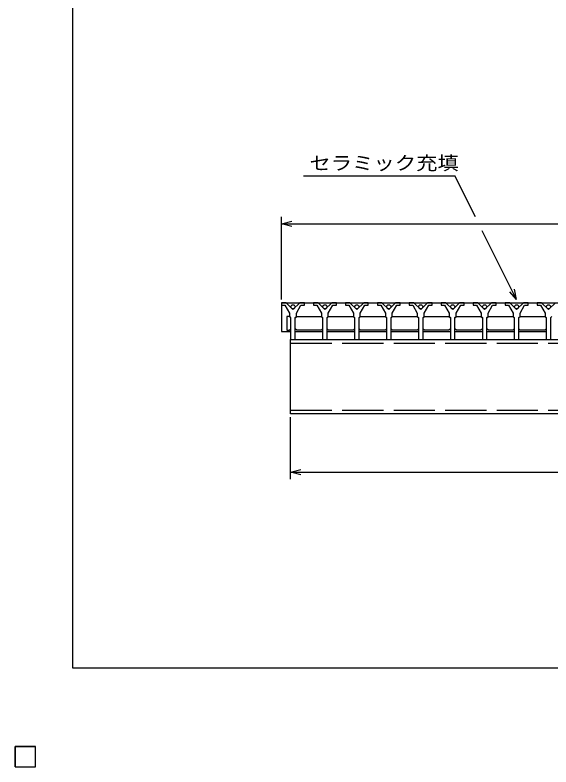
# Model space of a CAD drawing. Units: millimetres, scale not verified. Extents: x -1092 to 1034, y -771 to 635.
# Drawn here: x -1092 to -624, y -771 to -114 of the extents above; entities that cross this region are included whole.
import ezdxf
from ezdxf.enums import TextEntityAlignment as Align

# ---------------------------------------------------------------- set-up
doc = ezdxf.new("R2010")
doc.units = ezdxf.units.MM
doc.header["$LTSCALE"] = 6
doc.linetypes.add('DASHED', pattern=[7.5, 6, -1.5])
for name, color, linetype, lineweight in [('0_2', 150, 'Continuous', 25), ('16', 3, 'Continuous', 25), ('22', 2, 'Continuous', 25)]:
    doc.layers.add(name, color=color, linetype=linetype, lineweight=lineweight)
doc.styles.add('ベクトル', font='')
doc.styles.get('ベクトル').set_extended_font_data('ベクトル')

msp = doc.modelspace()

# ---------------------------------------------------------------- linework, layer by layer
at = {"layer": '0_2'}
for p, q in [((-1041.6, -684.6), (-1041.6, 635.4)), ((1034.4, -684.6), (-1041.6, -684.6))]:
    msp.add_line(p, q, dxfattribs=at)
at = {"layer": '16'}
for p, q in [((-859.3, -365.4), (-859.3, -367.4)), ((-855.3, -365.4), (-859.3, -365.4)), ((-859.3, -365.4), (-254.3, -365.4)), ((-859.3, -365.4), (-859.3, -390.4)), ((-859.3, -367.4), (-856.3, -367.4)), ((-856.3, -367.4), (-852.3, -374.4)), ((-849.3, -371.4), (-855.3, -365.4)), ((-843.3, -365.4), (-849.3, -371.4)), ((-846.3, -374.4), (-842.3, -367.4)), ((-839.3, -365.4), (-843.3, -365.4)), ((-842.3, -367.4), (-839.3, -367.4)), ((-839.3, -367.4), (-839.3, -365.4)), ((-831.4, -365.4), (-831.4, -367.4)), ((-827.4, -365.4), (-831.4, -365.4)), ((-831.4, -367.4), (-828.4, -367.4)), ((-828.4, -367.4), (-824.4, -374.4)), ((-821.4, -371.4), (-827.4, -365.4)), ((-815.4, -365.4), (-821.4, -371.4)), ((-818.4, -374.4), (-814.4, -367.4)), ((-811.4, -365.4), (-815.4, -365.4)), ((-814.4, -367.4), (-811.4, -367.4)), ((-811.4, -367.4), (-811.4, -365.4)), ((-803.5, -365.4), (-803.5, -367.4)), ((-799.5, -365.4), (-803.5, -365.4)), ((-803.5, -367.4), (-800.5, -367.4)), ((-800.5, -367.4), (-796.5, -374.4)), ((-793.5, -371.4), (-799.5, -365.4)), ((-787.5, -365.4), (-793.5, -371.4)), ((-790.5, -374.4), (-786.5, -367.4)), ((-783.5, -365.4), (-787.5, -365.4)), ((-786.5, -367.4), (-783.5, -367.4)), ((-783.5, -367.4), (-783.5, -365.4)), ((-775.6, -365.4), (-775.6, -367.4)), ((-771.6, -365.4), (-775.6, -365.4)), ((-775.6, -367.4), (-772.6, -367.4)), ((-772.6, -367.4), (-768.6, -374.4)), ((-765.6, -371.4), (-771.6, -365.4)), ((-759.6, -365.4), (-765.6, -371.4)), ((-762.6, -374.4), (-758.6, -367.4)), ((-755.6, -365.4), (-759.6, -365.4)), ((-758.6, -367.4), (-755.6, -367.4)), ((-755.6, -367.4), (-755.6, -365.4)), ((-747.7, -365.4), (-747.7, -367.4)), ((-743.7, -365.4), (-747.7, -365.4)), ((-747.7, -367.4), (-744.7, -367.4)), ((-744.7, -367.4), (-740.7, -374.4)), ((-737.7, -371.4), (-743.7, -365.4)), ((-731.7, -365.4), (-737.7, -371.4)), ((-734.7, -374.4), (-730.7, -367.4)), ((-727.7, -365.4), (-731.7, -365.4)), ((-730.7, -367.4), (-727.7, -367.4)), ((-727.7, -367.4), (-727.7, -365.4)), ((-719.8, -365.4), (-719.8, -367.4)), ((-715.8, -365.4), (-719.8, -365.4)), ((-719.8, -367.4), (-716.8, -367.4)), ((-716.8, -367.4), (-712.8, -374.4)), ((-709.8, -371.4), (-715.8, -365.4)), ((-703.8, -365.4), (-709.8, -371.4)), ((-706.8, -374.4), (-702.8, -367.4)), ((-699.8, -365.4), (-703.8, -365.4)), ((-702.8, -367.4), (-699.8, -367.4)), ((-699.8, -367.4), (-699.8, -365.4)), ((-691.9, -365.4), (-691.9, -367.4)), ((-687.9, -365.4), (-691.9, -365.4)), ((-691.9, -367.4), (-688.9, -367.4)), ((-688.9, -367.4), (-684.9, -374.4)), ((-681.9, -371.4), (-687.9, -365.4)), ((-675.9, -365.4), (-681.9, -371.4)), ((-678.9, -374.4), (-674.9, -367.4)), ((-671.9, -365.4), (-675.9, -365.4)), ((-674.9, -367.4), (-671.9, -367.4)), ((-671.9, -367.4), (-671.9, -365.4)), ((-664, -365.4), (-664, -367.4)), ((-660, -365.4), (-664, -365.4)), ((-664, -367.4), (-661, -367.4)), ((-661, -367.4), (-657, -374.4)), ((-654, -371.4), (-660, -365.4)), ((-648, -365.4), (-654, -371.4)), ((-651, -374.4), (-647, -367.4)), ((-644, -365.4), (-648, -365.4)), ((-647, -367.4), (-644, -367.4)), ((-644, -367.4), (-644, -365.4)), ((-636.1, -365.4), (-636.1, -367.4)), ((-632.1, -365.4), (-636.1, -365.4)), ((-636.1, -367.4), (-633.1, -367.4)), ((-633.1, -367.4), (-629.1, -374.4)), ((-626.1, -371.4), (-632.1, -365.4)), ((-620.1, -365.4), (-626.1, -371.4)), ((-852.3, -374.4), (-852.3, -377.4)), ((-846.3, -377.4), (-846.3, -374.4)), ((-824.4, -374.4), (-824.4, -377.4)), ((-818.4, -377.4), (-818.4, -374.4)), ((-796.5, -374.4), (-796.5, -377.4)), ((-790.5, -377.4), (-790.5, -374.4)), ((-768.6, -374.4), (-768.6, -377.4)), ((-762.6, -377.4), (-762.6, -374.4)), ((-740.7, -374.4), (-740.7, -377.4)), ((-734.7, -377.4), (-734.7, -374.4)), ((-712.8, -374.4), (-712.8, -377.4)), ((-706.8, -377.4), (-706.8, -374.4)), ((-684.9, -374.4), (-684.9, -377.4)), ((-678.9, -377.4), (-678.9, -374.4)), ((-657, -374.4), (-657, -377.4)), ((-651, -377.4), (-651, -374.4)), ((-629.1, -374.4), (-629.1, -377.4)), ((-852.55, -377.4), (-854.55, -377.4)), ((-854.55, -377.4), (-854.55, -389.4)), ((-851.55, -378.4), (-852.55, -377.4)), ((-852.3, -377.4), (-851.3, -378.4)), ((-851.3, -378.4), (-851.3, -397.4)), ((-847.3, -378.4), (-846.3, -377.4)), ((-847.3, -397.4), (-847.3, -378.4)), ((-847.05, -378.4), (-846.05, -377.4)), ((-846.05, -377.4), (-824.65, -377.4)), ((-824.65, -377.4), (-823.65, -378.4)), ((-824.4, -377.4), (-823.4, -378.4)), ((-823.4, -378.4), (-823.4, -397.4)), ((-819.4, -378.4), (-818.4, -377.4)), ((-819.4, -397.4), (-819.4, -378.4)), ((-819.15, -378.4), (-818.15, -377.4)), ((-818.15, -377.4), (-796.75, -377.4)), ((-796.75, -377.4), (-795.75, -378.4)), ((-796.5, -377.4), (-795.5, -378.4)), ((-795.5, -378.4), (-795.5, -397.4)), ((-791.5, -378.4), (-790.5, -377.4)), ((-791.5, -397.4), (-791.5, -378.4)), ((-791.25, -378.4), (-790.25, -377.4)), ((-790.25, -377.4), (-768.85, -377.4)), ((-768.85, -377.4), (-767.85, -378.4)), ((-768.6, -377.4), (-767.6, -378.4)), ((-767.6, -378.4), (-767.6, -397.4)), ((-763.6, -378.4), (-762.6, -377.4)), ((-763.6, -397.4), (-763.6, -378.4)), ((-763.35, -378.4), (-762.35, -377.4)), ((-762.35, -377.4), (-740.95, -377.4)), ((-740.95, -377.4), (-739.95, -378.4)), ((-740.7, -377.4), (-739.7, -378.4)), ((-739.7, -378.4), (-739.7, -397.4)), ((-735.7, -378.4), (-734.7, -377.4)), ((-735.7, -397.4), (-735.7, -378.4)), ((-735.45, -378.4), (-734.45, -377.4)), ((-734.45, -377.4), (-713.05, -377.4)), ((-713.05, -377.4), (-712.05, -378.4)), ((-712.8, -377.4), (-711.8, -378.4)), ((-711.8, -378.4), (-711.8, -397.4)), ((-707.8, -378.4), (-706.8, -377.4)), ((-707.8, -397.4), (-707.8, -378.4)), ((-707.55, -378.4), (-706.55, -377.4)), ((-706.55, -377.4), (-685.15, -377.4)), ((-685.15, -377.4), (-684.15, -378.4)), ((-684.9, -377.4), (-683.9, -378.4)), ((-683.9, -378.4), (-683.9, -397.4)), ((-679.9, -378.4), (-678.9, -377.4)), ((-679.9, -397.4), (-679.9, -378.4)), ((-679.65, -378.4), (-678.65, -377.4)), ((-678.65, -377.4), (-657.25, -377.4)), ((-657.25, -377.4), (-656.25, -378.4)), ((-657, -377.4), (-656, -378.4)), ((-656, -378.4), (-656, -397.4)), ((-652, -378.4), (-651, -377.4)), ((-652, -397.4), (-652, -378.4)), ((-651.75, -378.4), (-650.75, -377.4)), ((-650.75, -377.4), (-629.35, -377.4)), ((-629.35, -377.4), (-628.35, -378.4)), ((-629.1, -377.4), (-628.1, -378.4)), ((-628.1, -378.4), (-628.1, -397.4)), ((-624.1, -378.4), (-623.1, -377.4)), ((-624.1, -397.4), (-624.1, -378.4)), ((-859.3, -390.4), (-851.55, -390.4)), ((-854.55, -389.4), (-852.55, -389.4)), ((-852.55, -389.4), (-851.55, -388.4)), ((-846.05, -389.4), (-847.05, -388.4)), ((-847.05, -390.4), (-823.65, -390.4)), ((-824.65, -389.4), (-846.05, -389.4)), ((-823.65, -388.4), (-824.65, -389.4)), ((-818.15, -389.4), (-819.15, -388.4)), ((-819.15, -390.4), (-795.75, -390.4)), ((-796.75, -389.4), (-818.15, -389.4)), ((-795.75, -388.4), (-796.75, -389.4)), ((-790.25, -389.4), (-791.25, -388.4)), ((-791.25, -390.4), (-767.85, -390.4)), ((-768.85, -389.4), (-790.25, -389.4)), ((-767.85, -388.4), (-768.85, -389.4)), ((-762.35, -389.4), (-763.35, -388.4)), ((-763.35, -390.4), (-739.95, -390.4)), ((-740.95, -389.4), (-762.35, -389.4)), ((-739.95, -388.4), (-740.95, -389.4)), ((-734.45, -389.4), (-735.45, -388.4)), ((-735.45, -390.4), (-712.05, -390.4)), ((-713.05, -389.4), (-734.45, -389.4)), ((-712.05, -388.4), (-713.05, -389.4)), ((-706.55, -389.4), (-707.55, -388.4)), ((-707.55, -390.4), (-684.15, -390.4)), ((-685.15, -389.4), (-706.55, -389.4)), ((-684.15, -388.4), (-685.15, -389.4)), ((-678.65, -389.4), (-679.65, -388.4)), ((-679.65, -390.4), (-656.25, -390.4)), ((-657.25, -389.4), (-678.65, -389.4)), ((-656.25, -388.4), (-657.25, -389.4)), ((-650.75, -389.4), (-651.75, -388.4)), ((-651.75, -390.4), (-628.35, -390.4)), ((-629.35, -389.4), (-650.75, -389.4)), ((-628.35, -388.4), (-629.35, -389.4)), ((-851.3, -397.4), (-847.3, -397.4)), ((-851.3, -397.4), (-262.3, -397.4)), ((-851.3, -462.4), (-851.3, -397.4)), ((-823.4, -397.4), (-819.4, -397.4)), ((-795.5, -397.4), (-791.5, -397.4)), ((-767.6, -397.4), (-763.6, -397.4)), ((-739.7, -397.4), (-735.7, -397.4)), ((-711.8, -397.4), (-707.8, -397.4)), ((-683.9, -397.4), (-679.9, -397.4)), ((-656, -397.4), (-652, -397.4)), ((-628.1, -397.4), (-624.1, -397.4)), ((-262.3, -462.4), (-851.3, -462.4)), ((-1092, -753), (-1074, -753)), ((-1092, -771), (-1092, -753)), ((-1092, -753), (-1074, -753)), ((-1092, -771), (-1092, -753)), ((-1092, -753), (-1074, -753)), ((-1092, -771), (-1092, -753)), ((-1092, -753), (-1074, -753)), ((-1092, -771), (-1092, -753)), ((-1092, -753), (-1074, -753)), ((-1092, -771), (-1092, -753)), ((-1074, -771), (-1074, -753)), ((-1074, -771), (-1074, -753)), ((-1074, -771), (-1074, -753)), ((-1074, -771), (-1074, -753)), ((-1074, -771), (-1074, -753)), ((-1092, -771), (-1074, -771)), ((-1092, -771), (-1074, -771)), ((-1092, -771), (-1074, -771)), ((-1092, -771), (-1074, -771)), ((-1092, -771), (-1074, -771))]:
    msp.add_line(p, q, dxfattribs=at)
at = {"layer": '16', "linetype": 'DASHED'}
for p, q in [((-851.3, -400.6), (-262.3, -400.6)), ((-851.3, -459.2), (-262.3, -459.2))]:
    msp.add_line(p, q, dxfattribs=at)
at = {"layer": '16'}
for centre in [(-849.3, -368.9), (-821.4, -368.9), (-793.5, -368.9), (-765.6, -368.9), (-737.7, -368.9), (-709.8, -368.9), (-681.9, -368.9), (-654, -368.9), (-626.1, -368.9)]:
    msp.add_circle(centre, 1.8, dxfattribs=at)
at = {"layer": '22', "color": 4}
for p, q in [((-840, -254.4), (-708, -254.4)), ((-690, -290.4), (-708, -254.4)), ((-859.3, -362.4), (-859.3, -290.4)), ((-859.3, -296.4), (-850.3, -294)), ((-850.3, -298.8), (-859.3, -296.4)), ((-859.3, -296.4), (-254.3, -296.4)), ((-654, -362.4), (-684, -302.4)), ((-654, -362.4), (-655.8, -353.64)), ((-654, -362.4), (-660, -355.8)), ((-851.3, -519.4), (-851.3, -465.4)), ((-851.3, -513.4), (-842.3, -511)), ((-842.3, -515.8), (-851.3, -513.4)), ((-851.3, -513.4), (-262.3, -513.4)), ((-1074, -753), (-1092, -753)), ((-1092, -753), (-1092, -771)), ((-1074, -753), (-1092, -753)), ((-1092, -753), (-1092, -771)), ((-1074, -753), (-1092, -753)), ((-1092, -753), (-1092, -771)), ((-1074, -771), (-1074, -753)), ((-1074, -771), (-1074, -753)), ((-1074, -771), (-1074, -753)), ((-1092, -771), (-1074, -771)), ((-1092, -771), (-1074, -771)), ((-1092, -771), (-1074, -771))]:
    msp.add_line(p, q, dxfattribs=at)
at = {"layer": '22'}
for p, q in [((-1074, -753), (-1092, -753)), ((-1092, -753), (-1092, -771)), ((-1074, -753), (-1092, -753)), ((-1092, -753), (-1092, -771)), ((-1074, -753), (-1092, -753)), ((-1092, -753), (-1092, -771)), ((-1074, -771), (-1074, -753)), ((-1074, -771), (-1074, -753)), ((-1074, -771), (-1074, -753)), ((-1092, -771), (-1074, -771)), ((-1092, -771), (-1074, -771)), ((-1092, -771), (-1074, -771))]:
    msp.add_line(p, q, dxfattribs=at)

# ---------------------------------------------------------------- texts
at = {"layer": '22', "style": 'ベクトル', "width": 1.15}
msp.add_text('セラミック充填', height=11.88, dxfattribs=at).set_placement((-834.9, -243.3), align=Align.MIDDLE_LEFT)

doc.saveas('drawing.dxf')
